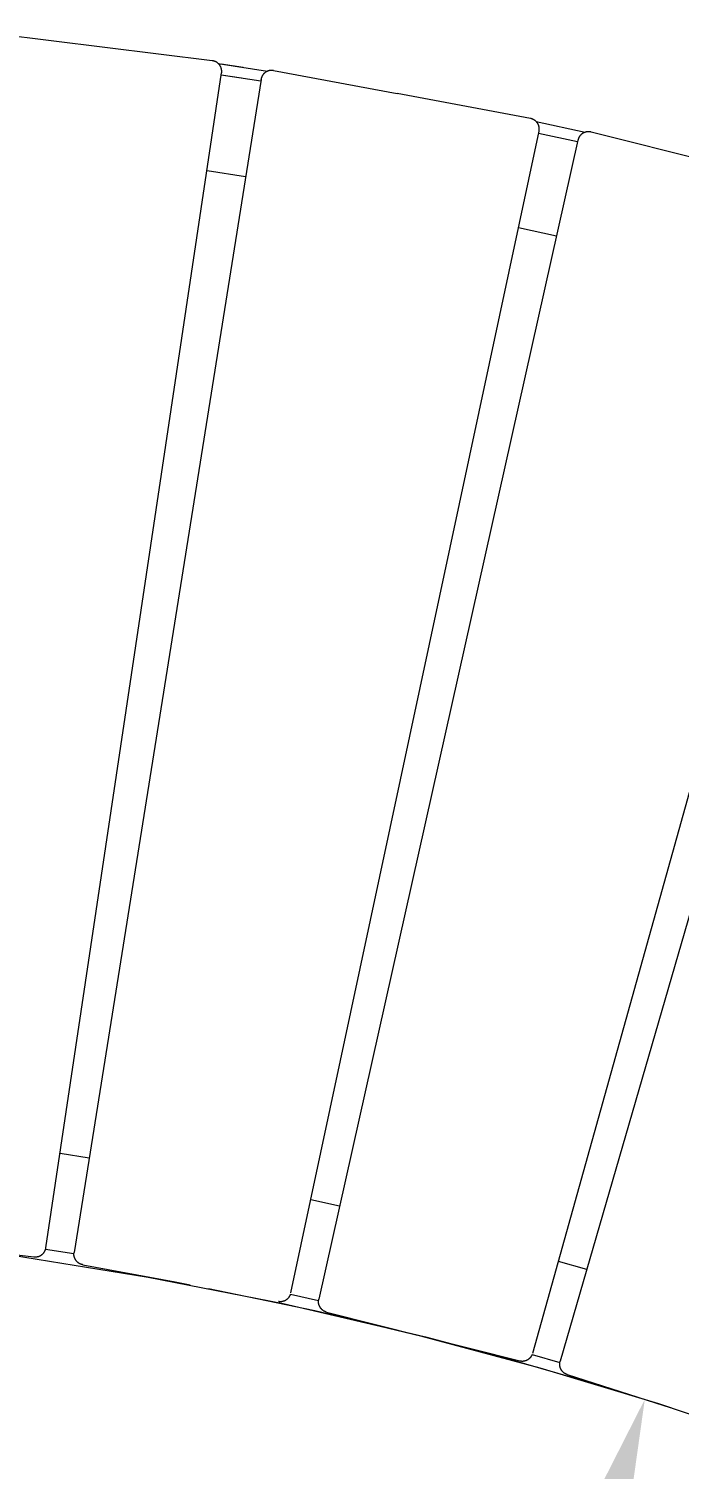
# Model space of a CAD drawing. Header units: millimetres. Extents: x -427 to 4679, y -324 to 2971.
# Drawn here: x 1017 to 1260, y 1078 to 1615 of the extents above; entities that cross this region are included whole.
import ezdxf

# ---------------------------------------------------------------- set-up
doc = ezdxf.new("R2010")
doc.units = ezdxf.units.MM
doc.layers.add('ZANO_R', color=7, linetype='Continuous', lineweight=0)
doc.layers.add('ZANO_W', color=1, linetype='Continuous', lineweight=0)
doc.styles.add('Arial', font='arial.ttf')
doc.styles.get("Standard").update_dxf_attribs({"font": 'ARIALUNI.TTF'})
doc.dimstyles.new('pl i ang', dxfattribs={"dimtxt": 50, "dimasz": 50, "dimexe": 1.25, "dimexo": 0.625, "dimgap": 10, "dimtad": 1, "dimtoh": 1, "dimtxsty": 'Standard', "dimcen": 2.5, "dimclrd": 1, "dimclre": 1, "dimclrt": 1, "dimadec": 0, "dimazin": 0, "dimtfac": 1, "dimtmove": 0, "dimatfit": 3, "dimfxl": 1, "dimarcsym": 1})

# ---------------------------------------------------------------- blocks, each defined once
blk = doc.blocks.new('*D499')
at = {"layer": 'ZANO_W', "color": 1, "lineweight": -2}
for p, q in [((4.59, 946.46), (82.72, 811.08)), ((1591.69, 946.11), (1513.51, 810.76))]:
    blk.add_line(p, q, dxfattribs=at)
blk.add_arc((797.84, -428.18), 1440.79, 61.57819, 118.39674, dxfattribs=at)
at = {"layer": 'ZANO_W', "color": 1}
for points in [[(109.39, 845.07), (115.89, 833.43), (77.72, 819.74)], [(1480.35, 833.13), (1486.85, 844.77), (1518.51, 819.42)]]:
    blk.add_solid(points, dxfattribs=at)
at = {"layer": 'ZANO_W', "color": 1, "insert": (798.16, 1043.29), "char_height": 40, "attachment_point": 5, "rotation": 359.9875, "style": 'Arial'}
blk.add_mtext('60%%d', dxfattribs=at)
blk = doc.blocks.new('*D525')
at = {"layer": 'ZANO_W', "color": 1, "lineweight": -2}
blk.add_line((1234.71, 1066.31), (1118.64, 697.62), dxfattribs=at)
at = {"layer": 'ZANO_W', "color": 1}
blk.add_solid([(1241.07, 1064.31), (1228.35, 1068.31), (1246.72, 1104.46)], dxfattribs=at)
at = {"layer": 'ZANO_W', "color": 1, "insert": (1116.35, 791.66), "char_height": 40, "attachment_point": 5, "rotation": 72.5257, "style": 'Arial'}
blk.add_mtext('R1495', dxfattribs=at)
blk = doc.blocks.new('*D526')
at = {"layer": 'ZANO_W', "color": 1, "lineweight": -2}
blk.add_line((1583.02, 1414.06), (1243.55, 663.88), dxfattribs=at)
at = {"layer": 'ZANO_W', "color": 1}
blk.add_solid([(1589.09, 1411.32), (1576.95, 1416.81), (1599.51, 1450.51)], dxfattribs=at)
at = {"layer": 'ZANO_W', "color": 1, "insert": (1252.43, 757.31), "char_height": 40, "attachment_point": 5, "rotation": 65.6522, "style": 'Arial'}
blk.add_mtext('R1944', dxfattribs=at)

msp = doc.modelspace()

# ---------------------------------------------------------------- linework, layer by layer
at = {"layer": 'ZANO_R'}
for p, q in [((1085.59, 1602.73), (988.97, 1614.62)), ((1023.61, 1160.89), (1089.06, 1598.17)), ((1085.73, 1602.71), (1085.59, 1602.73)), ((1085.86, 1602.69), (1085.73, 1602.71)), ((1086, 1602.66), (1085.86, 1602.69)), ((1086.13, 1602.63), (1086, 1602.66)), ((1086.26, 1602.59), (1086.13, 1602.63)), ((1086.39, 1602.55), (1086.26, 1602.59)), ((1086.52, 1602.5), (1086.39, 1602.55)), ((1086.65, 1602.45), (1086.52, 1602.5)), ((1086.77, 1602.4), (1086.65, 1602.45)), ((1086.89, 1602.34), (1086.77, 1602.4)), ((1087.02, 1602.28), (1086.89, 1602.34)), ((1087.13, 1602.21), (1087.02, 1602.28)), ((1087.25, 1602.14), (1087.13, 1602.21)), ((1087.36, 1602.06), (1087.25, 1602.14)), ((1087.48, 1601.98), (1087.36, 1602.06)), ((1087.58, 1601.9), (1087.48, 1601.98)), ((1087.69, 1601.81), (1087.58, 1601.9)), ((1087.79, 1601.72), (1087.69, 1601.81)), ((1087.78, 1601.74), (1106.22, 1598.87)), ((1087.89, 1601.63), (1087.79, 1601.72)), ((1087.99, 1601.53), (1087.89, 1601.63)), ((1088.08, 1601.43), (1087.99, 1601.53)), ((1088.17, 1601.33), (1088.08, 1601.43)), ((1088.26, 1601.22), (1088.17, 1601.33)), ((1088.34, 1601.11), (1088.26, 1601.22)), ((1088.42, 1601), (1088.34, 1601.11)), ((1088.49, 1600.89), (1088.42, 1601)), ((1088.56, 1600.77), (1088.49, 1600.89)), ((1088.63, 1600.65), (1088.56, 1600.77)), ((1088.69, 1600.53), (1088.63, 1600.65)), ((1088.75, 1600.41), (1088.69, 1600.53)), ((1088.8, 1600.28), (1088.75, 1600.41)), ((1088.85, 1600.15), (1088.8, 1600.28)), ((1088.9, 1600.03), (1088.85, 1600.15)), ((1088.89, 1601.57), (1097.06, 1600.32)), ((1088.94, 1599.9), (1088.9, 1600.03)), ((1088.98, 1599.76), (1088.94, 1599.9)), ((1089.01, 1599.63), (1088.98, 1599.76)), ((1089.04, 1599.5), (1089.01, 1599.63)), ((1089.06, 1599.36), (1089.04, 1599.5)), ((1089.08, 1599.23), (1089.06, 1599.36)), ((1089.06, 1598.17), (1089.07, 1598.27)), ((1089.07, 1598.27), (1089.09, 1598.41)), ((1089.09, 1599.09), (1089.08, 1599.23)), ((1089.1, 1598.95), (1089.09, 1599.09)), ((1089.09, 1598.41), (1089.1, 1598.55)), ((1089.1, 1598.82), (1089.1, 1598.95)), ((1089.1, 1598.68), (1089.1, 1598.82)), ((1089.1, 1598.55), (1089.1, 1598.68)), ((1104.62, 1597.72), (1104.54, 1597.61)), ((1104.71, 1597.82), (1104.62, 1597.72)), ((1104.81, 1597.92), (1104.71, 1597.82)), ((1104.9, 1598.02), (1104.81, 1597.92)), ((1105, 1598.11), (1104.9, 1598.02)), ((1105.1, 1598.2), (1105, 1598.11)), ((1105.21, 1598.29), (1105.1, 1598.2)), ((1105.32, 1598.37), (1105.21, 1598.29)), ((1105.43, 1598.45), (1105.32, 1598.37)), ((1105.54, 1598.53), (1105.43, 1598.45)), ((1105.66, 1598.6), (1105.54, 1598.53)), ((1105.78, 1598.67), (1105.66, 1598.6)), ((1105.9, 1598.73), (1105.78, 1598.67)), ((1106.02, 1598.79), (1105.9, 1598.73)), ((1106.15, 1598.84), (1106.02, 1598.79)), ((1106.27, 1598.89), (1106.15, 1598.84)), ((1106.4, 1598.94), (1106.27, 1598.89)), ((1106.53, 1598.98), (1106.4, 1598.94)), ((1106.66, 1599.02), (1106.53, 1598.98)), ((1106.8, 1599.05), (1106.66, 1599.02)), ((1106.93, 1599.08), (1106.8, 1599.05)), ((1107.07, 1599.1), (1106.93, 1599.08)), ((1107.2, 1599.12), (1107.07, 1599.1)), ((1107.34, 1599.14), (1107.2, 1599.12)), ((1107.47, 1599.15), (1107.34, 1599.14)), ((1107.61, 1599.15), (1107.47, 1599.15)), ((1107.75, 1599.15), (1107.61, 1599.15)), ((1107.88, 1599.15), (1107.75, 1599.15)), ((1108.02, 1599.14), (1107.88, 1599.15)), ((1108.15, 1599.13), (1108.02, 1599.14)), ((1108.29, 1599.11), (1108.15, 1599.13)), ((1108.42, 1599.08), (1108.29, 1599.11)), ((1108.42, 1599.08), (1154.42, 1590.51)), ((1103.74, 1595.78), (1034.1, 1159.15)), ((1088.96, 1597.51), (1096.44, 1596.37)), ((1088.96, 1597.51), (1103.65, 1595.23)), ((1103.74, 1595.78), (1103.76, 1595.89)), ((1103.79, 1596.02), (1103.76, 1595.89)), ((1103.82, 1596.15), (1103.79, 1596.02)), ((1103.85, 1596.28), (1103.82, 1596.15)), ((1103.9, 1596.41), (1103.85, 1596.28)), ((1103.94, 1596.54), (1103.9, 1596.41)), ((1103.99, 1596.67), (1103.94, 1596.54)), ((1104.04, 1596.8), (1103.99, 1596.67)), ((1104.1, 1596.92), (1104.04, 1596.8)), ((1104.17, 1597.04), (1104.1, 1596.92)), ((1104.23, 1597.16), (1104.17, 1597.04)), ((1104.3, 1597.28), (1104.23, 1597.16)), ((1104.38, 1597.39), (1104.3, 1597.28)), ((1104.46, 1597.5), (1104.38, 1597.39)), ((1104.54, 1597.61), (1104.46, 1597.5)), ((1204.13, 1581.24), (1154.42, 1590.51)), ((1114.91, 1144.08), (1207.31, 1576.47)), ((1204.26, 1581.21), (1204.13, 1581.24)), ((1204.4, 1581.18), (1204.26, 1581.21)), ((1204.53, 1581.14), (1204.4, 1581.18)), ((1204.66, 1581.1), (1204.53, 1581.14)), ((1204.79, 1581.06), (1204.66, 1581.1)), ((1204.91, 1581.01), (1204.79, 1581.06)), ((1205.04, 1580.95), (1204.91, 1581.01)), ((1205.16, 1580.89), (1205.04, 1580.95)), ((1205.29, 1580.83), (1205.16, 1580.89)), ((1205.4, 1580.77), (1205.29, 1580.83)), ((1205.52, 1580.7), (1205.4, 1580.77)), ((1205.64, 1580.62), (1205.52, 1580.7)), ((1205.75, 1580.54), (1205.64, 1580.62)), ((1205.86, 1580.46), (1205.75, 1580.54)), ((1205.96, 1580.37), (1205.86, 1580.46)), ((1206.07, 1580.28), (1205.96, 1580.37)), ((1206.17, 1580.19), (1206.07, 1580.28)), ((1206.26, 1580.1), (1206.17, 1580.19)), ((1206.25, 1580.11), (1224.47, 1576.11)), ((1206.25, 1580.11), (1224.47, 1576.11)), ((1206.36, 1580), (1206.26, 1580.1)), ((1206.45, 1579.89), (1206.36, 1580)), ((1206.53, 1579.79), (1206.45, 1579.89)), ((1206.62, 1579.68), (1206.53, 1579.79)), ((1206.7, 1579.57), (1206.62, 1579.68)), ((1206.77, 1579.45), (1206.7, 1579.57)), ((1206.84, 1579.34), (1206.77, 1579.45)), ((1206.91, 1579.22), (1206.84, 1579.34)), ((1206.97, 1579.1), (1206.91, 1579.22)), ((1207.03, 1578.97), (1206.97, 1579.1)), ((1207.09, 1578.85), (1207.03, 1578.97)), ((1207.14, 1578.72), (1207.09, 1578.85)), ((1207.18, 1578.59), (1207.14, 1578.72)), ((1207.23, 1578.46), (1207.18, 1578.59)), ((1207.26, 1578.33), (1207.23, 1578.46)), ((1207.3, 1578.2), (1207.26, 1578.33)), ((1207.32, 1578.07), (1207.3, 1578.2)), ((1207.31, 1576.47), (1207.33, 1576.57)), ((1207.35, 1577.93), (1207.32, 1578.07)), ((1207.33, 1576.57), (1207.35, 1576.71)), ((1207.37, 1577.8), (1207.35, 1577.93)), ((1207.35, 1576.71), (1207.37, 1576.84)), ((1207.38, 1577.66), (1207.37, 1577.8)), ((1207.37, 1576.84), (1207.38, 1576.98)), ((1207.39, 1577.52), (1207.38, 1577.66)), ((1207.38, 1576.98), (1207.39, 1577.12)), ((1207.4, 1577.39), (1207.39, 1577.52)), ((1207.39, 1577.12), (1207.4, 1577.25)), ((1207.4, 1577.25), (1207.4, 1577.39)), ((1225.34, 1576.29), (1225.2, 1576.27)), ((1225.47, 1576.3), (1225.34, 1576.29)), ((1225.61, 1576.3), (1225.47, 1576.3)), ((1225.75, 1576.31), (1225.61, 1576.3)), ((1225.88, 1576.3), (1225.75, 1576.31)), ((1226.02, 1576.29), (1225.88, 1576.3)), ((1226.15, 1576.28), (1226.02, 1576.29)), ((1226.29, 1576.26), (1226.15, 1576.28)), ((1221.81, 1573.18), (1125.27, 1141.7)), ((1207.17, 1575.82), (1221.69, 1572.63)), ((1207.17, 1575.82), (1221.69, 1572.63)), ((1221.81, 1573.18), (1221.84, 1573.28)), ((1221.87, 1573.41), (1221.84, 1573.28)), ((1221.91, 1573.54), (1221.87, 1573.41)), ((1221.96, 1573.67), (1221.91, 1573.54)), ((1222.01, 1573.8), (1221.96, 1573.67)), ((1222.06, 1573.93), (1222.01, 1573.8)), ((1222.12, 1574.05), (1222.06, 1573.93)), ((1222.18, 1574.17), (1222.12, 1574.05)), ((1222.24, 1574.29), (1222.18, 1574.17)), ((1222.31, 1574.41), (1222.24, 1574.29)), ((1222.39, 1574.52), (1222.31, 1574.41)), ((1222.47, 1574.64), (1222.39, 1574.52)), ((1222.55, 1574.75), (1222.47, 1574.64)), ((1222.63, 1574.85), (1222.55, 1574.75)), ((1222.72, 1574.96), (1222.63, 1574.85)), ((1222.81, 1575.06), (1222.72, 1574.96)), ((1222.91, 1575.15), (1222.81, 1575.06)), ((1223.01, 1575.25), (1222.91, 1575.15)), ((1223.11, 1575.34), (1223.01, 1575.25)), ((1223.22, 1575.43), (1223.11, 1575.34)), ((1223.32, 1575.51), (1223.22, 1575.43)), ((1223.43, 1575.59), (1223.32, 1575.51)), ((1223.55, 1575.67), (1223.43, 1575.59)), ((1223.66, 1575.74), (1223.55, 1575.67)), ((1223.78, 1575.81), (1223.66, 1575.74)), ((1223.9, 1575.87), (1223.78, 1575.81)), ((1224.03, 1575.93), (1223.9, 1575.87)), ((1224.15, 1575.99), (1224.03, 1575.93)), ((1224.28, 1576.04), (1224.15, 1575.99)), ((1224.4, 1576.08), (1224.28, 1576.04)), ((1224.53, 1576.13), (1224.4, 1576.08)), ((1224.67, 1576.16), (1224.53, 1576.13)), ((1224.8, 1576.2), (1224.67, 1576.16)), ((1224.93, 1576.23), (1224.8, 1576.2)), ((1225.07, 1576.25), (1224.93, 1576.23)), ((1225.2, 1576.27), (1225.07, 1576.25)), ((1226.43, 1576.24), (1226.29, 1576.26)), ((1226.56, 1576.22), (1226.43, 1576.24)), ((1226.69, 1576.18), (1226.56, 1576.22)), ((1321.11, 1552.45), (1226.69, 1576.18)), ((1083.63, 1561.91), (1097.98, 1559.68)), ((1204.99, 1121.65), (1323.99, 1547.49)), ((1199.65, 1540.62), (1213.83, 1537.5)), ((1338.26, 1543.31), (1215.18, 1118.63)), ((1039.7, 1194.3), (1028.86, 1195.99)), ((1133.04, 1176.43), (1122.32, 1178.79)), ((945.51, 1166.57), (1019.17, 1157.51)), ((1011.2, 1158.17), (1061.76, 1149.99)), ((1021.68, 1158.03), (1021.79, 1158.1)), ((1021.79, 1158.1), (1021.91, 1158.18)), ((1021.91, 1158.18), (1022.02, 1158.26)), ((1022.02, 1158.26), (1022.13, 1158.34)), ((1022.13, 1158.34), (1022.24, 1158.43)), ((1022.24, 1158.43), (1022.34, 1158.52)), ((1022.34, 1158.52), (1022.44, 1158.61)), ((1022.44, 1158.61), (1022.54, 1158.71)), ((1022.54, 1158.71), (1022.63, 1158.81)), ((1022.63, 1158.81), (1022.72, 1158.91)), ((1022.72, 1158.91), (1022.81, 1159.02)), ((1022.81, 1159.02), (1022.89, 1159.13)), ((1022.89, 1159.13), (1022.97, 1159.24)), ((1022.97, 1159.24), (1023.04, 1159.35)), ((1023.04, 1159.35), (1023.11, 1159.47)), ((1023.11, 1159.47), (1023.18, 1159.59)), ((1023.18, 1159.59), (1023.24, 1159.71)), ((1023.24, 1159.71), (1023.3, 1159.84)), ((1023.3, 1159.84), (1023.36, 1159.96)), ((1023.36, 1159.96), (1023.41, 1160.09)), ((1023.41, 1160.09), (1023.45, 1160.22)), ((1023.45, 1160.22), (1023.49, 1160.35)), ((1023.49, 1160.35), (1023.53, 1160.49)), ((1023.5, 1160.39), (1034.05, 1158.74)), ((1023.53, 1160.49), (1023.56, 1160.62)), ((1023.56, 1160.62), (1023.59, 1160.75)), ((1023.59, 1160.75), (1023.61, 1160.89)), ((1034.05, 1158.74), (1034.06, 1158.88)), ((1034.05, 1158.6), (1034.05, 1158.74)), ((1034.05, 1158.47), (1034.05, 1158.6)), ((1034.05, 1158.33), (1034.05, 1158.47)), ((1034.06, 1158.19), (1034.05, 1158.33)), ((1034.06, 1158.88), (1034.08, 1159.01)), ((1034.07, 1158.06), (1034.06, 1158.19)), ((1034.08, 1159.01), (1034.1, 1159.15)), ((1019.17, 1157.51), (1019.3, 1157.5)), ((1019.3, 1157.5), (1019.44, 1157.49)), ((1019.44, 1157.49), (1019.58, 1157.48)), ((1019.58, 1157.48), (1019.71, 1157.48)), ((1019.71, 1157.48), (1019.85, 1157.49)), ((1019.85, 1157.49), (1019.99, 1157.49)), ((1019.99, 1157.49), (1020.13, 1157.51)), ((1020.13, 1157.51), (1020.26, 1157.53)), ((1020.26, 1157.53), (1020.4, 1157.55)), ((1020.4, 1157.55), (1020.53, 1157.58)), ((1020.53, 1157.58), (1020.66, 1157.61)), ((1020.66, 1157.61), (1020.8, 1157.65)), ((1020.8, 1157.65), (1020.93, 1157.69)), ((1020.93, 1157.69), (1021.06, 1157.73)), ((1021.06, 1157.73), (1021.18, 1157.79)), ((1021.18, 1157.79), (1021.31, 1157.84)), ((1021.31, 1157.84), (1021.43, 1157.9)), ((1021.43, 1157.9), (1021.56, 1157.96)), ((1021.56, 1157.96), (1021.68, 1158.03)), ((1034.09, 1157.92), (1034.07, 1158.06)), ((1034.12, 1157.78), (1034.09, 1157.92)), ((1034.14, 1157.65), (1034.12, 1157.78)), ((1034.18, 1157.52), (1034.14, 1157.65)), ((1034.21, 1157.38), (1034.18, 1157.52)), ((1034.25, 1157.25), (1034.21, 1157.38)), ((1034.3, 1157.12), (1034.25, 1157.25)), ((1034.35, 1157), (1034.3, 1157.12)), ((1034.4, 1156.87), (1034.35, 1157)), ((1034.46, 1156.75), (1034.4, 1156.87)), ((1034.53, 1156.62), (1034.46, 1156.75)), ((1034.59, 1156.5), (1034.53, 1156.62)), ((1034.66, 1156.39), (1034.59, 1156.5)), ((1034.74, 1156.27), (1034.66, 1156.39)), ((1034.82, 1156.16), (1034.74, 1156.27)), ((1034.9, 1156.05), (1034.82, 1156.16)), ((1034.99, 1155.94), (1034.9, 1156.05)), ((1035.08, 1155.84), (1034.99, 1155.94)), ((1035.17, 1155.74), (1035.08, 1155.84)), ((1035.27, 1155.64), (1035.17, 1155.74)), ((1035.37, 1155.55), (1035.27, 1155.64)), ((1035.47, 1155.46), (1035.37, 1155.55)), ((1035.58, 1155.37), (1035.47, 1155.46)), ((1035.69, 1155.29), (1035.58, 1155.37)), ((1035.8, 1155.21), (1035.69, 1155.29)), ((1035.92, 1155.14), (1035.8, 1155.21)), ((1036.03, 1155.06), (1035.92, 1155.14)), ((1036.15, 1155), (1036.03, 1155.06)), ((1036.27, 1154.93), (1036.15, 1155)), ((1036.4, 1154.88), (1036.27, 1154.93)), ((1036.53, 1154.82), (1036.4, 1154.88)), ((1036.65, 1154.77), (1036.53, 1154.82)), ((1036.78, 1154.73), (1036.65, 1154.77)), ((1036.91, 1154.68), (1036.78, 1154.73)), ((1037.05, 1154.65), (1036.91, 1154.68)), ((1037.18, 1154.62), (1037.05, 1154.65)), ((1037.31, 1154.59), (1037.18, 1154.62)), ((1037.31, 1154.59), (1071.71, 1148.17)), ((1225.09, 1152.82), (1214.54, 1155.83)), ((1061.76, 1149.99), (1112.01, 1140.09)), ((1071.71, 1148.17), (1077.4, 1147.1)), ((1084.21, 1145.79), (1123.78, 1137.51)), ((1113.72, 1141.99), (1113.82, 1142.08)), ((1113.82, 1142.08), (1113.91, 1142.18)), ((1113.91, 1142.18), (1114.01, 1142.28)), ((1114.01, 1142.28), (1114.1, 1142.39)), ((1114.1, 1142.39), (1114.18, 1142.5)), ((1114.18, 1142.5), (1114.26, 1142.61)), ((1114.26, 1142.61), (1114.34, 1142.72)), ((1114.34, 1142.72), (1114.41, 1142.84)), ((1114.41, 1142.84), (1114.48, 1142.96)), ((1114.48, 1142.96), (1114.55, 1143.08)), ((1114.55, 1143.08), (1114.61, 1143.2)), ((1114.61, 1143.2), (1114.67, 1143.33)), ((1114.67, 1143.33), (1114.72, 1143.46)), ((1114.72, 1143.46), (1114.77, 1143.59)), ((1114.77, 1143.59), (1125.2, 1141.29)), ((1114.77, 1143.59), (1125.2, 1141.29)), ((1110.26, 1140.99), (1110.4, 1140.96)), ((1110.4, 1140.96), (1110.54, 1140.94)), ((1110.54, 1140.94), (1110.67, 1140.93)), ((1110.67, 1140.93), (1110.81, 1140.92)), ((1110.81, 1140.92), (1110.95, 1140.92)), ((1110.95, 1140.92), (1111.09, 1140.92)), ((1111.09, 1140.92), (1111.23, 1140.92)), ((1111.23, 1140.92), (1111.36, 1140.93)), ((1111.36, 1140.93), (1111.5, 1140.95)), ((1111.5, 1140.95), (1111.64, 1140.97)), ((1111.64, 1140.97), (1111.77, 1140.99)), ((1111.77, 1140.99), (1111.91, 1141.02)), ((1111.91, 1141.02), (1112.04, 1141.06)), ((1112.01, 1140.09), (1161.89, 1128.47)), ((1112.04, 1141.06), (1112.18, 1141.1)), ((1112.18, 1141.1), (1112.31, 1141.14)), ((1112.31, 1141.14), (1112.44, 1141.19)), ((1112.44, 1141.19), (1112.56, 1141.24)), ((1112.56, 1141.24), (1112.69, 1141.29)), ((1112.69, 1141.29), (1112.82, 1141.35)), ((1112.82, 1141.35), (1112.94, 1141.42)), ((1112.94, 1141.42), (1113.06, 1141.49)), ((1113.06, 1141.49), (1113.17, 1141.56)), ((1113.17, 1141.56), (1113.29, 1141.64)), ((1113.29, 1141.64), (1113.4, 1141.72)), ((1113.4, 1141.72), (1113.51, 1141.81)), ((1113.51, 1141.81), (1113.62, 1141.89)), ((1113.62, 1141.89), (1113.72, 1141.99)), ((1123.78, 1137.51), (1163.1, 1128.17)), ((1125.17, 1141.02), (1125.18, 1141.15)), ((1125.17, 1140.88), (1125.17, 1141.02)), ((1125.17, 1140.74), (1125.17, 1140.88)), ((1125.18, 1140.61), (1125.17, 1140.74)), ((1125.18, 1141.15), (1125.2, 1141.29)), ((1125.19, 1140.47), (1125.18, 1140.61)), ((1125.2, 1140.33), (1125.19, 1140.47)), ((1125.2, 1141.29), (1125.22, 1141.43)), ((1125.22, 1140.2), (1125.2, 1140.33)), ((1125.22, 1141.43), (1125.24, 1141.56)), ((1125.24, 1140.06), (1125.22, 1140.2)), ((1125.24, 1141.56), (1125.27, 1141.7)), ((1125.27, 1139.93), (1125.24, 1140.06)), ((1125.31, 1139.79), (1125.27, 1139.93)), ((1125.34, 1139.66), (1125.31, 1139.79)), ((1125.38, 1139.53), (1125.34, 1139.66)), ((1125.43, 1139.4), (1125.38, 1139.53)), ((1125.48, 1139.27), (1125.43, 1139.4)), ((1125.54, 1139.15), (1125.48, 1139.27)), ((1125.6, 1139.02), (1125.54, 1139.15)), ((1125.66, 1138.9), (1125.6, 1139.02)), ((1125.73, 1138.78), (1125.66, 1138.9)), ((1125.8, 1138.67), (1125.73, 1138.78)), ((1125.88, 1138.55), (1125.8, 1138.67)), ((1125.96, 1138.44), (1125.88, 1138.55)), ((1126.04, 1138.33), (1125.96, 1138.44)), ((1126.13, 1138.23), (1126.04, 1138.33)), ((1126.22, 1138.12), (1126.13, 1138.23)), ((1126.31, 1138.02), (1126.22, 1138.12)), ((1126.41, 1137.93), (1126.31, 1138.02)), ((1126.51, 1137.83), (1126.41, 1137.93)), ((1126.62, 1137.74), (1126.51, 1137.83)), ((1126.72, 1137.66), (1126.62, 1137.74)), ((1126.83, 1137.58), (1126.72, 1137.66)), ((1126.95, 1137.5), (1126.83, 1137.58)), ((1127.06, 1137.42), (1126.95, 1137.5)), ((1127.18, 1137.35), (1127.06, 1137.42)), ((1127.3, 1137.29), (1127.18, 1137.35)), ((1127.42, 1137.23), (1127.3, 1137.29)), ((1127.55, 1137.17), (1127.42, 1137.23)), ((1127.67, 1137.11), (1127.55, 1137.17)), ((1127.8, 1137.06), (1127.67, 1137.11)), ((1127.93, 1137.02), (1127.8, 1137.06)), ((1128.06, 1136.98), (1127.93, 1137.02)), ((1128.19, 1136.94), (1128.06, 1136.98)), ((1128.19, 1136.94), (1200.16, 1118.85)), ((1161.89, 1128.47), (1164.99, 1127.69)), ((1163.1, 1128.17), (1207.64, 1116.21)), ((1164.99, 1127.69), (1195.78, 1119.54)), ((1204.42, 1120.44), (1204.5, 1120.56)), ((1204.5, 1120.56), (1204.57, 1120.68)), ((1204.57, 1120.68), (1204.64, 1120.8)), ((1204.64, 1120.8), (1204.7, 1120.92)), ((1204.7, 1120.92), (1204.76, 1121.04)), ((1204.76, 1121.04), (1204.82, 1121.17)), ((1204.82, 1121.17), (1215.09, 1118.23)), ((1204.82, 1121.17), (1215.09, 1118.23)), ((1195.78, 1119.54), (1226.39, 1110.73)), ((1200.16, 1118.85), (1200.3, 1118.82)), ((1200.3, 1118.82), (1200.43, 1118.79)), ((1200.43, 1118.79), (1200.57, 1118.77)), ((1200.57, 1118.77), (1200.71, 1118.75)), ((1200.71, 1118.75), (1200.84, 1118.74)), ((1200.84, 1118.74), (1200.98, 1118.73)), ((1200.98, 1118.73), (1201.12, 1118.73)), ((1201.12, 1118.73), (1201.26, 1118.73)), ((1201.26, 1118.73), (1201.4, 1118.74)), ((1201.4, 1118.74), (1201.53, 1118.75)), ((1201.53, 1118.75), (1201.67, 1118.77)), ((1201.67, 1118.77), (1201.81, 1118.79)), ((1201.81, 1118.79), (1201.94, 1118.81)), ((1201.94, 1118.81), (1202.08, 1118.84)), ((1202.08, 1118.84), (1202.21, 1118.88)), ((1202.21, 1118.88), (1202.34, 1118.92)), ((1202.34, 1118.92), (1202.47, 1118.96)), ((1202.47, 1118.96), (1202.6, 1119.01)), ((1202.6, 1119.01), (1202.73, 1119.06)), ((1202.73, 1119.06), (1202.86, 1119.12)), ((1202.86, 1119.12), (1202.98, 1119.18)), ((1202.98, 1119.18), (1203.1, 1119.25)), ((1203.1, 1119.25), (1203.22, 1119.32)), ((1203.22, 1119.32), (1203.34, 1119.39)), ((1203.34, 1119.39), (1203.45, 1119.47)), ((1203.45, 1119.47), (1203.56, 1119.55)), ((1203.56, 1119.55), (1203.67, 1119.64)), ((1203.67, 1119.64), (1203.78, 1119.72)), ((1203.78, 1119.72), (1203.88, 1119.82)), ((1203.88, 1119.82), (1203.98, 1119.91)), ((1203.98, 1119.91), (1204.07, 1120.01)), ((1204.07, 1120.01), (1204.17, 1120.12)), ((1204.17, 1120.12), (1204.25, 1120.22)), ((1204.25, 1120.22), (1204.34, 1120.33)), ((1204.34, 1120.33), (1204.42, 1120.44)), ((1207.64, 1116.21), (1251.79, 1102.89)), ((1215.02, 1117.55), (1215.03, 1117.69)), ((1215.02, 1117.41), (1215.02, 1117.55)), ((1215.03, 1117.27), (1215.02, 1117.41)), ((1215.03, 1117.82), (1215.05, 1117.96)), ((1215.03, 1117.69), (1215.03, 1117.82)), ((1215.04, 1117.14), (1215.03, 1117.27)), ((1215.06, 1117), (1215.04, 1117.14)), ((1215.05, 1117.96), (1215.06, 1118.1)), ((1215.06, 1118.1), (1215.09, 1118.23)), ((1215.08, 1116.86), (1215.06, 1117)), ((1215.1, 1116.73), (1215.08, 1116.86)), ((1215.09, 1118.23), (1215.11, 1118.37)), ((1215.13, 1116.6), (1215.1, 1116.73)), ((1215.11, 1118.37), (1215.14, 1118.5)), ((1215.16, 1116.46), (1215.13, 1116.6)), ((1215.14, 1118.5), (1215.18, 1118.63)), ((1215.2, 1116.33), (1215.16, 1116.46)), ((1215.25, 1116.2), (1215.2, 1116.33)), ((1215.29, 1116.07), (1215.25, 1116.2)), ((1215.35, 1115.94), (1215.29, 1116.07)), ((1215.4, 1115.82), (1215.35, 1115.94)), ((1215.46, 1115.7), (1215.4, 1115.82)), ((1215.53, 1115.57), (1215.46, 1115.7)), ((1215.6, 1115.46), (1215.53, 1115.57)), ((1215.67, 1115.34), (1215.6, 1115.46)), ((1215.74, 1115.23), (1215.67, 1115.34)), ((1215.83, 1115.11), (1215.74, 1115.23)), ((1215.91, 1115.01), (1215.83, 1115.11)), ((1216, 1114.9), (1215.91, 1115.01)), ((1216.09, 1114.8), (1216, 1114.9)), ((1216.18, 1114.7), (1216.09, 1114.8)), ((1216.28, 1114.6), (1216.18, 1114.7)), ((1216.38, 1114.51), (1216.28, 1114.6)), ((1216.49, 1114.42), (1216.38, 1114.51)), ((1216.6, 1114.34), (1216.49, 1114.42)), ((1216.71, 1114.26), (1216.6, 1114.34)), ((1216.82, 1114.18), (1216.71, 1114.26)), ((1216.94, 1114.1), (1216.82, 1114.18)), ((1217.06, 1114.04), (1216.94, 1114.1)), ((1217.18, 1113.97), (1217.06, 1114.04)), ((1217.3, 1113.91), (1217.18, 1113.97)), ((1217.42, 1113.85), (1217.3, 1113.91)), ((1217.55, 1113.8), (1217.42, 1113.85)), ((1217.68, 1113.75), (1217.55, 1113.8)), ((1217.81, 1113.71), (1217.68, 1113.75)), ((1217.81, 1113.71), (1250.74, 1103.22)), ((1250.74, 1103.22), (1256.23, 1101.46)), ((1251.79, 1102.89), (1295.5, 1088.21))]:
    msp.add_line(p, q, dxfattribs=at)

# ---------------------------------------------------------------- dimensions: what is measured, and where the dimension line sits
at = {"layer": 'ZANO_W'}
for center, mpoint, picture, middle in [((797.86, -321), (1599.51, 1450.51), '*D526', (1280.15, 744.77)), ((797.86, -321.36), (1246.72, 1104.46), '*D525', (1145.37, 782.53))]:
    dim = msp.add_radius_dim(center=center, mpoint=mpoint, dimstyle='pl i ang', override={"dimtxt": 40, "dimasz": 40, "dimexe": 10, "dimexo": 10, "dimtoh": 0, "dimdec": 0, "dimtxsty": 'Arial', "dimtdec": 0, "dimtmove": 1}, dxfattribs=at)
    dim.commit()
    dim.dimension.update_dxf_attribs({"geometry": picture, "text_midpoint": middle, "dimtype": 164})
dim = msp.add_angular_dim_2l(base=(1048.34, 990.67), line1=((1596.69, 954.77), (1811.78, 1327.12)), line2=((-215.33, 1327.56), (-0.41, 955.12)), dimstyle='pl i ang', override={"dimtxt": 40, "dimasz": 40, "dimexe": 10, "dimexo": 10, "dimtoh": 0, "dimdec": 0, "dimtxsty": 'Arial', "dimtdec": 0, "dimtmove": 1}, dxfattribs=at)
dim.commit()
dim.dimension.update_dxf_attribs({"geometry": '*D499', "text_midpoint": (798.16, 1043.29)})

doc.saveas('drawing.dxf')
